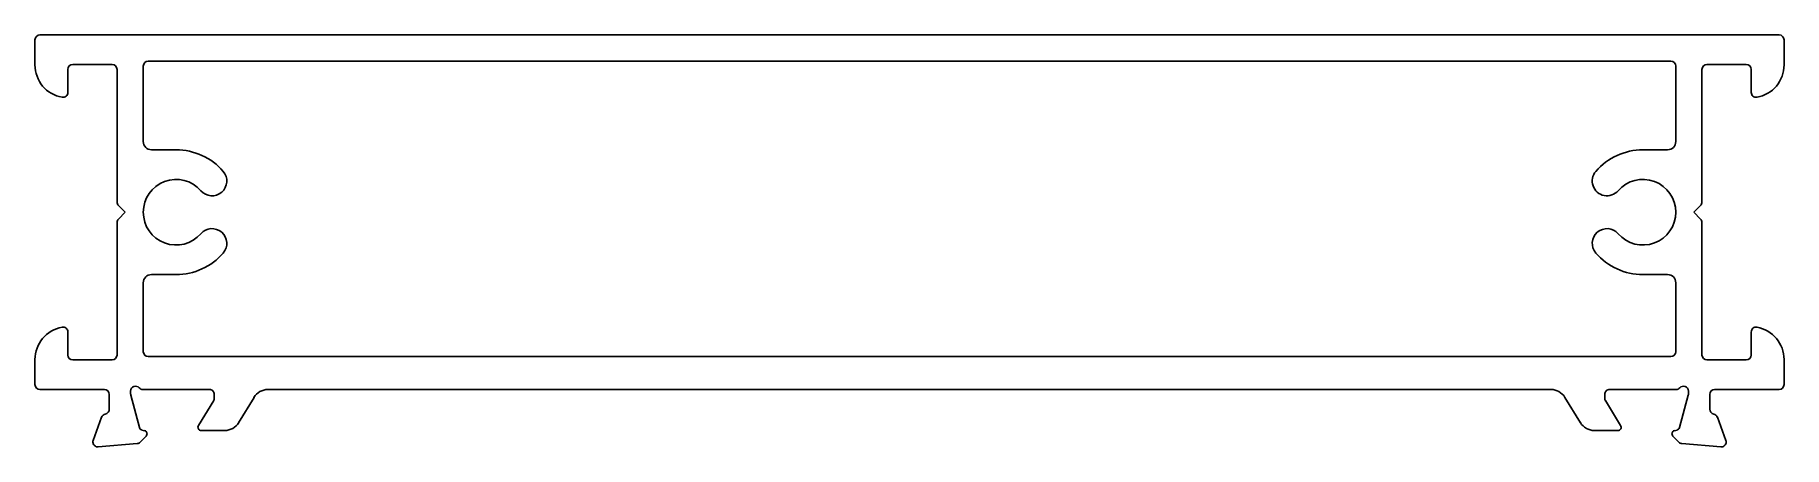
# Model space of a CAD drawing. Extents: x 598 to 705, y 647 to 673.
import ezdxf

# ---------------------------------------------------------------- set-up
doc = ezdxf.new("R2010")
doc.units = 0
doc.layers.add('INCE', color=11, linetype='CONTINUOUS')

msp = doc.modelspace()

# ---------------------------------------------------------------- linework, layer by layer
at = {"layer": 'INCE', "color": 0}
for p, q in [((598.36, 672.28), (598.36, 670.75)), ((598.66, 672.58), (704.66, 672.58)), ((704.96, 672.28), (704.96, 670.75)), ((600.66, 670.78), (603.06, 670.78)), ((604.96, 666.08), (604.96, 670.68)), ((605.26, 670.98), (698.06, 670.98)), ((698.36, 670.68), (698.36, 666.08)), ((702.66, 670.78), (700.26, 670.78)), ((600.36, 669.08), (600.36, 670.48)), ((603.36, 670.48), (603.36, 662.4)), ((699.96, 670.48), (699.96, 662.4)), ((702.96, 669.08), (702.96, 670.48)), ((606.96, 665.58), (605.46, 665.58)), ((697.86, 665.58), (696.36, 665.58)), ((603.45, 662.19), (603.86, 661.78)), ((699.87, 662.19), (699.46, 661.78)), ((603.36, 661.15), (603.36, 653.08)), ((603.45, 661.36), (603.86, 661.78)), ((699.87, 661.36), (699.46, 661.78)), ((699.96, 661.15), (699.96, 653.08)), ((605.46, 657.98), (606.96, 657.98)), ((696.36, 657.98), (697.86, 657.98)), ((604.96, 653.28), (604.96, 657.48)), ((698.36, 657.48), (698.36, 653.28)), ((600.36, 653.08), (600.36, 654.48)), ((702.96, 653.08), (702.96, 654.48)), ((598.36, 652.8), (598.36, 651.28)), ((603.06, 652.78), (600.66, 652.78)), ((698.06, 652.98), (605.26, 652.98)), ((700.26, 652.78), (702.66, 652.78)), ((704.96, 652.8), (704.96, 651.28)), ((598.66, 650.98), (602.59, 650.98)), ((602.89, 650.68), (602.89, 649.78)), ((604.19, 650.72), (604.19, 650.88)), ((604.73, 648.66), (604.2, 650.64)), ((604.94, 650.98), (608.99, 650.98)), ((609.25, 650.3), (608.32, 648.78)), ((609.29, 650.68), (609.29, 650.45)), ((611.71, 650.5), (610.77, 648.95)), ((690.75, 650.98), (612.56, 650.98)), ((691.61, 650.5), (692.55, 648.95)), ((694.03, 650.68), (694.03, 650.45)), ((694.07, 650.3), (695, 648.78)), ((698.38, 650.98), (694.33, 650.98)), ((698.59, 648.66), (699.12, 650.64)), ((699.13, 650.72), (699.13, 650.88)), ((700.43, 650.68), (700.43, 649.78)), ((704.66, 650.98), (700.73, 650.98)), ((602.42, 649.29), (601.91, 647.88)), ((700.9, 649.29), (701.41, 647.88)), ((604.77, 647.77), (605.13, 648.13)), ((605.04, 648.47), (604.87, 648.51)), ((608.49, 648.48), (609.92, 648.48)), ((694.83, 648.48), (693.4, 648.48)), ((698.55, 647.77), (698.19, 648.13)), ((698.28, 648.47), (698.45, 648.51)), ((602.22, 647.48), (604.58, 647.68)), ((701.1, 647.48), (698.74, 647.68))]:
    msp.add_line(p, q, dxfattribs=at)
for centre, radius, start, end in [((598.66, 672.28), 0.3, 90, 180), ((704.66, 672.28), 0.3, 0, 90), ((600.36, 670.75), 2, 180, 259.8358), ((600.66, 670.48), 0.3, 90, 180), ((603.06, 670.48), 0.3, 0, 90), ((605.26, 670.68), 0.3, 90, 180), ((698.06, 670.68), 0.3, 0, 90), ((700.26, 670.48), 0.3, 90, 180), ((702.66, 670.48), 0.3, 0, 90), ((702.96, 670.75), 2, 280.1642, 0), ((600.06, 669.08), 0.3, 259.8358, 0), ((703.26, 669.08), 0.3, 180, 280.1642), ((605.46, 666.08), 0.5, 180, 270), ((606.96, 661.78), 3.8, 40.9327, 90), ((696.36, 661.78), 3.8, 90, 139.0673), ((697.86, 666.08), 0.5, 270, 0), ((609.15, 663.68), 0.9, 220.9327, 40.9327), ((694.17, 663.68), 0.9, 139.0673, 319.0673), ((606.96, 661.78), 2, 40.9327, 319.0673), ((696.36, 661.78), 2, 220.9327, 139.0673), ((603.66, 662.4), 0.3, 180, 225), ((699.66, 662.4), 0.3, 315, 0), ((603.66, 661.15), 0.3, 135, 180), ((699.66, 661.15), 0.3, 0, 45), ((609.15, 659.88), 0.9, 319.0673, 139.0673), ((694.17, 659.88), 0.9, 40.9327, 220.9327), ((606.96, 661.78), 3.8, 270, 319.0673), ((696.36, 661.78), 3.8, 220.9327, 270), ((605.46, 657.48), 0.5, 90, 180), ((697.86, 657.48), 0.5, 0, 90), ((600.36, 652.8), 2, 100.1642, 180), ((600.06, 654.48), 0.3, 360, 100.1642), ((703.26, 654.48), 0.3, 79.8358, 180), ((702.96, 652.8), 2, 0, 79.8358), ((600.66, 653.08), 0.3, 180, 270), ((603.06, 653.08), 0.3, 270, 0), ((605.26, 653.28), 0.3, 180, 270), ((698.06, 653.28), 0.3, 270, 0), ((700.26, 653.08), 0.3, 180, 270), ((702.66, 653.08), 0.3, 270, 0), ((598.66, 651.28), 0.3, 180, 270), ((602.59, 650.68), 0.3, 0, 90), ((604.49, 650.88), 0.3, 41.8103, 180), ((604.49, 650.72), 0.3, 180, 195), ((604.94, 651.28), 0.3, 221.8103, 270), ((608.99, 650.68), 0.299, 359.9014, 90.0986), ((608.99, 650.45), 0.3, 328.6045, 0), ((612.56, 649.98), 1, 90, 148.6045), ((690.75, 649.98), 1, 31.3955, 90), ((694.33, 650.68), 0.299, 89.9014, 180.0986), ((694.33, 650.45), 0.3, 180, 211.3955), ((698.38, 651.28), 0.3, 270, 318.1897), ((698.83, 650.88), 0.3, 0, 138.1897), ((698.83, 650.72), 0.3, 345, 360), ((700.73, 650.68), 0.3, 90, 180), ((704.66, 651.28), 0.3, 270, 0), ((602.7, 649.19), 0.3, 100.9043, 160), ((602.59, 649.78), 0.3, 280.9043, 0), ((700.73, 649.78), 0.3, 180, 259.0957), ((700.61, 649.19), 0.3, 20, 79.0957), ((604.92, 648.71), 0.2, 195, 255), ((604.99, 648.28), 0.2, 315, 75), ((608.49, 648.68), 0.2, 148.6045, 270), ((609.92, 649.48), 1, 270, 328.6045), ((693.4, 649.48), 1, 211.3955, 270), ((694.83, 648.68), 0.2, 270, 31.3955), ((698.33, 648.28), 0.2, 105, 225), ((698.39, 648.71), 0.2, 285, 345), ((602.17, 647.78), 0.281, 159.7197, 180.664), ((602.19, 647.78), 0.3, 180, 275), ((604.56, 647.98), 0.3, 275, 315), ((698.76, 647.98), 0.3, 225, 265), ((701.13, 647.78), 0.3, 265, 360), ((701.15, 647.78), 0.281, 359.336, 20.2803)]:
    msp.add_arc(centre, radius, start, end, dxfattribs=at)

doc.saveas('drawing.dxf')
